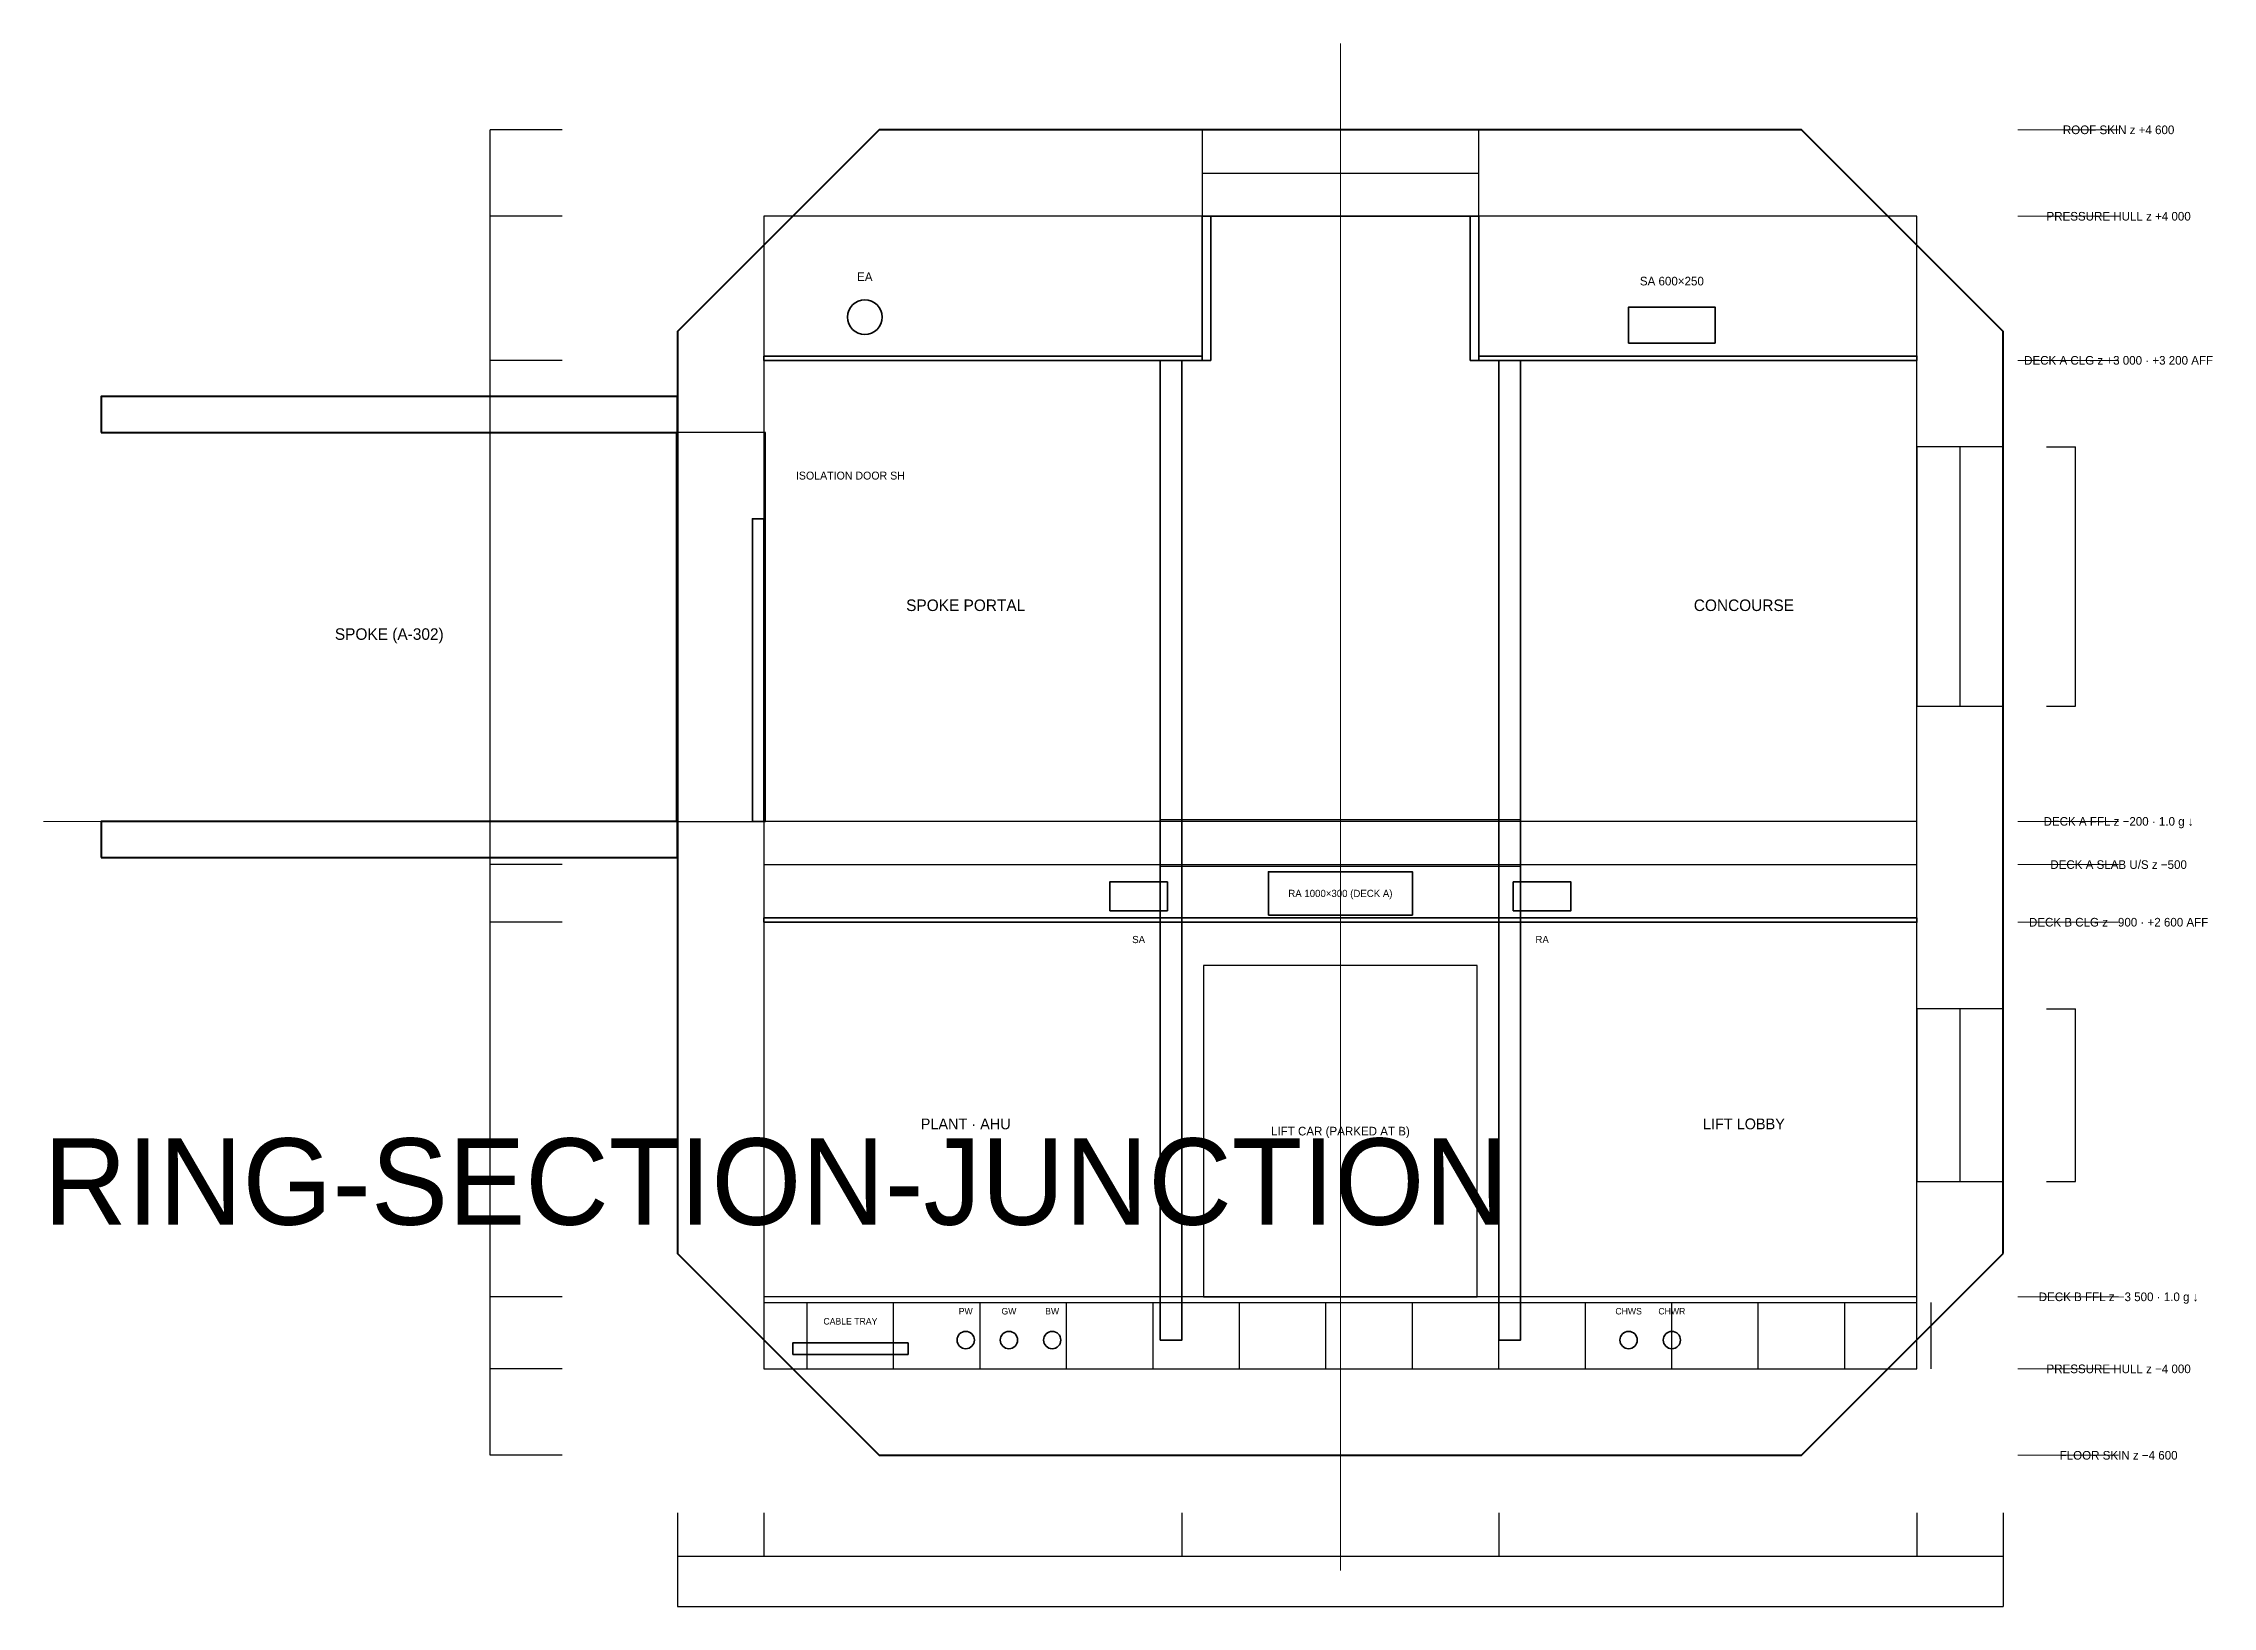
# Model space of a CAD drawing. Header units: millimetres. Extents: x -1300 to 44400, y -5650 to 5350.
# Drawn here: x 15000 to 30052, y -5650 to 5200 of the extents above; entities that cross this region are included whole.
import ezdxf
from ezdxf.enums import TextEntityAlignment as Align

# ---------------------------------------------------------------- set-up
doc = ezdxf.new("R2010")
doc.units = ezdxf.units.MM
doc.linetypes.add('CENTER', pattern=[5.08, 3.175, -0.635, 0.635, -0.635])
doc.linetypes.add('DASHED', pattern=[1.524, 1.27, -0.254])
for name, color, linetype, lineweight in [('A-ANNO-DIMS', 2, 'CONTINUOUS', 18), ('A-ANNO-NOTE', 7, 'CONTINUOUS', 18), ('A-ANNO-TEXT', 7, 'CONTINUOUS', 25), ('A-CNTR', 9, 'CENTER', 13), ('A-DOOR-PRES', 1, 'CONTINUOUS', 35), ('A-EQPM', 30, 'CONTINUOUS', 25), ('A-GLAZ', 5, 'CONTINUOUS', 25), ('A-HIDN', 8, 'DASHED', 18), ('A-POCHE', 7, 'CONTINUOUS', 50), ('A-WALL', 7, 'CONTINUOUS', 35), ('A-WALL-PRHU', 7, 'CONTINUOUS', 70), ('A-WALL-SHFT', 7, 'CONTINUOUS', 35), ('E-POWR', 1, 'CONTINUOUS', 35), ('M-ANNO-TEXT', 7, 'CONTINUOUS', 25), ('M-DUCT-EXHS', 6, 'CONTINUOUS', 35), ('M-DUCT-RETN', 30, 'CONTINUOUS', 35), ('M-DUCT-SUPP', 5, 'CONTINUOUS', 35), ('P-PIPE', 4, 'CONTINUOUS', 35), ('S-STRC', 7, 'CONTINUOUS', 25)]:
    doc.layers.add(name, color=color, linetype=linetype, lineweight=lineweight)
doc.layers.add('A-VOID', color=7, linetype='CONTINUOUS')
doc.styles.add('OpenSansCondensed-Light', font='OpenSansCondensed-Light.ttf')
doc.dimstyles.new('EZDXF', dxfattribs={"dimtxt": 0.25, "dimasz": 0.175, "dimexe": 0.375, "dimexo": 0.125, "dimgap": 0.1, "dimtad": 1, "dimlfac": 100, "dimzin": 12, "dimdsep": 46, "dimtxsty": 'OpenSansCondensed-Light', "dimblk": 'ARCHTICK', "dimcen": 2.5, "dimazin": 3, "dimtfac": 0.5, "dimtmove": 2, "dimatfit": 3})

# ---------------------------------------------------------------- blocks, each defined once
blk = doc.blocks.new('_ARCHTICK')
at = {"color": 0, "linetype": 'BYBLOCK', "const_width": 0.15}
blk.add_lwpolyline([(-0.5, -0.5), (0.5, 0.5)], dxfattribs=at)

msp = doc.modelspace()

# ---------------------------------------------------------------- linework, layer by layer
at = {"layer": 'A-ANNO-DIMS'}
for p, q in [((28700, 4600), (29400, 4600)), ((28700, 4000), (29400, 4000)), ((28700, 3000), (29400, 3000)), ((28700, -200), (29400, -200)), ((28700, -500), (29400, -500)), ((28700, -900), (29400, -900)), ((28700, -3500), (29400, -3500)), ((28700, -4000), (29400, -4000)), ((28700, -4600), (29400, -4600))]:
    msp.add_line(p, q, dxfattribs=at)
at = {"layer": 'A-CNTR'}
msp.add_line((24000, -5400), (24000, 5200), dxfattribs=at)
at = {"layer": 'A-DOOR-PRES'}
msp.add_lwpolyline([(19920, -200), (20000, -200), (20000, 1900), (19920, 1900)], close=True, dxfattribs=at)
at = {"layer": 'A-EQPM'}
msp.add_lwpolyline([(23050, -3500), (24950, -3500), (24950, -1200), (23050, -1200)], close=True, dxfattribs=at)
at = {"layer": 'A-GLAZ'}
for p, q in [((23040, 4300), (24960, 4300)), ((28300, 600), (28300, 2400)), ((28300, -2700), (28300, -1500))]:
    msp.add_line(p, q, dxfattribs=at)
for points in [[(23040, 4000), (24960, 4000), (24960, 4600), (23040, 4600)], [(28000, 600), (28600, 600), (28600, 2400), (28000, 2400)], [(28000, -2700), (28600, -2700), (28600, -1500), (28000, -1500)]]:
    msp.add_lwpolyline(points, close=True, dxfattribs=at)
at = {"layer": 'A-HIDN'}
msp.add_line((15000, -200), (15400, -200), dxfattribs=at)
at = {"layer": 'A-POCHE'}
msp.add_lwpolyline([(28600, -3200), (28600, 3200), (27200, 4600), (20800, 4600), (19400, 3200), (19400, -3200), (20800, -4600), (27200, -4600)], close=True, dxfattribs=at)
at = {"layer": 'A-VOID'}
for points in [[(20000, -4000), (28000, -4000), (28000, 4000), (20000, 4000)], [(19390, -200), (20010, -200), (20010, 2500), (19390, 2500)], [(22750, -510), (25250, -510), (25250, -190), (22750, -190)]]:
    msp.add_lwpolyline(points, close=True, dxfattribs=at)
at = {"layer": 'A-WALL'}
for points in [[(23040, 3000), (23100, 3000), (23100, 4000), (23040, 4000)], [(24900, 3000), (24960, 3000), (24960, 4000), (24900, 4000)], [(20000, 3000), (23040, 3000), (23040, 3030), (20000, 3030)], [(24960, 3000), (28000, 3000), (28000, 3030), (24960, 3030)], [(20000, -900), (28000, -900), (28000, -870), (20000, -870)]]:
    msp.add_lwpolyline(points, close=True, dxfattribs=at)
at = {"layer": 'A-WALL-PRHU'}
for points in [[(15400, 2500), (19400, 2500), (19400, 2750), (15400, 2750)], [(15400, -450), (19400, -450), (19400, -200), (15400, -200)]]:
    msp.add_lwpolyline(points, close=True, dxfattribs=at)
at = {"layer": 'A-WALL-SHFT'}
for points in [[(22750, -3800), (22900, -3800), (22900, 3000), (22750, 3000)], [(25100, -3800), (25250, -3800), (25250, 3000), (25100, 3000)]]:
    msp.add_lwpolyline(points, close=True, dxfattribs=at)
at = {"layer": 'E-POWR'}
msp.add_lwpolyline([(20200, -3900), (21000, -3900), (21000, -3820), (20200, -3820)], close=True, dxfattribs=at)
at = {"layer": 'M-DUCT-EXHS'}
msp.add_circle((20700, 3300), 120, dxfattribs=at)
at = {"layer": 'M-DUCT-RETN'}
for points in [[(23500, -850), (24500, -850), (24500, -550), (23500, -550)], [(25200, -820), (25600, -820), (25600, -620), (25200, -620)]]:
    msp.add_lwpolyline(points, close=True, dxfattribs=at)
at = {"layer": 'M-DUCT-SUPP'}
for points in [[(26000, 3120), (26600, 3120), (26600, 3370), (26000, 3370)], [(22400, -820), (22800, -820), (22800, -620), (22400, -620)]]:
    msp.add_lwpolyline(points, close=True, dxfattribs=at)
at = {"layer": 'P-PIPE'}
for centre in [(21400, -3800), (21700, -3800), (22000, -3800), (26000, -3800), (26300, -3800)]:
    msp.add_circle(centre, 60, dxfattribs=at)
at = {"layer": 'S-STRC'}
for p, q in [((20300, -4000), (20300, -3540)), ((20900, -4000), (20900, -3540)), ((21500, -4000), (21500, -3540)), ((22100, -4000), (22100, -3540)), ((22700, -4000), (22700, -3540)), ((23300, -4000), (23300, -3540)), ((23900, -4000), (23900, -3540)), ((24500, -4000), (24500, -3540)), ((25100, -4000), (25100, -3540)), ((25700, -4000), (25700, -3540)), ((26300, -4000), (26300, -3540)), ((26900, -4000), (26900, -3540)), ((27500, -4000), (27500, -3540)), ((28100, -4000), (28100, -3540))]:
    msp.add_line(p, q, dxfattribs=at)
for points in [[(20000, -500), (28000, -500), (28000, -200), (20000, -200)], [(20000, -3540), (28000, -3540), (28000, -3500), (20000, -3500)]]:
    msp.add_lwpolyline(points, close=True, dxfattribs=at)

# ---------------------------------------------------------------- texts
at = {"layer": 'A-ANNO-NOTE'}
for s, height, p in [('ISOLATION DOOR SH', 55, (20600, 2200)), ('LIFT CAR (PARKED AT B)', 60, (24000, -2350)), ('PW', 45, (21400, -3600)), ('GW', 45, (21700, -3600)), ('BW', 45, (22000, -3600)), ('CHWS', 45, (26000, -3600)), ('CHWR', 45, (26300, -3600)), ('CABLE TRAY', 45, (20600, -3670))]:
    msp.add_text(s, height=height, dxfattribs=at).set_placement(p, align=Align.MIDDLE_CENTER)
at = {"layer": 'A-ANNO-TEXT'}
for s, height, p in [('ROOF SKIN z +4 600', 60, (29400, 4600)), ('PRESSURE HULL z +4 000', 60, (29400, 4000)), ('DECK A CLG z +3 000 · +3 200 AFF', 60, (29400, 3000)), ('SPOKE PORTAL', 80, (21400, 1300)), ('CONCOURSE', 80, (26800, 1300)), ('SPOKE (A-302)', 80, (17400, 1100)), ('DECK A FFL z −200 · 1.0 g ↓', 60, (29400, -200)), ('DECK A SLAB U/S z −500', 60, (29400, -500)), ('DECK B CLG z −900 · +2 600 AFF', 60, (29400, -900)), ('PLANT · AHU', 75, (21400, -2300)), ('LIFT LOBBY', 75, (26800, -2300)), ('DECK B FFL z −3 500 · 1.0 g ↓', 60, (29400, -3500)), ('PRESSURE HULL z −4 000', 60, (29400, -4000)), ('FLOOR SKIN z −4 600', 60, (29400, -4600))]:
    msp.add_text(s, height=height, dxfattribs=at).set_placement(p, align=Align.MIDDLE_CENTER)
msp.add_text('RING-SECTION-JUNCTION', height=600, dxfattribs=at).set_placement((15000, -3000))
at = {"layer": 'M-ANNO-TEXT'}
for s, height, p in [('EA', 60, (20700, 3580)), ('SA 600×250', 60, (26300, 3550)), ('RA 1000×300 (DECK A)', 50, (24000, -700)), ('SA', 50, (22600, -1020)), ('RA', 50, (25400, -1020))]:
    msp.add_text(s, height=height, dxfattribs=at).set_placement(p, align=Align.MIDDLE_CENTER)

# ---------------------------------------------------------------- dimensions: what is measured, and where the dimension line sits
at = {"layer": 'A-ANNO-DIMS'}
for base, p1, p2 in [((18100, 4000), (18600, 4000), (18600, 4600)), ((18100, 3000), (18600, 3000), (18600, 4000)), ((18100, -200), (18600, -200), (18600, 3000)), ((29100, 600), (28900, 600), (28900, 2400)), ((18100, -500), (18600, -500), (18600, -200)), ((18100, -900), (18600, -900), (18600, -500)), ((18100, -3500), (18600, -3500), (18600, -900)), ((29100, -2700), (28900, -2700), (28900, -1500)), ((18100, -4000), (18600, -4000), (18600, -3500)), ((18100, -4600), (18600, -4600), (18600, -4000))]:
    msp.add_linear_dim(base=base, p1=p1, p2=p2, angle=90, dimstyle='EZDXF', dxfattribs=at).render()
for base, p1, p2 in [((19400, -5300), (19400, -5000), (20000, -5000)), ((19400, -5650), (19400, -5000), (28600, -5000)), ((20000, -5300), (20000, -5000), (22900, -5000)), ((22900, -5300), (22900, -5000), (25100, -5000)), ((25100, -5300), (25100, -5000), (28000, -5000)), ((28000, -5300), (28000, -5000), (28600, -5000))]:
    msp.add_linear_dim(base=base, p1=p1, p2=p2, dimstyle='EZDXF', dxfattribs=at).render()

doc.saveas('drawing.dxf')
